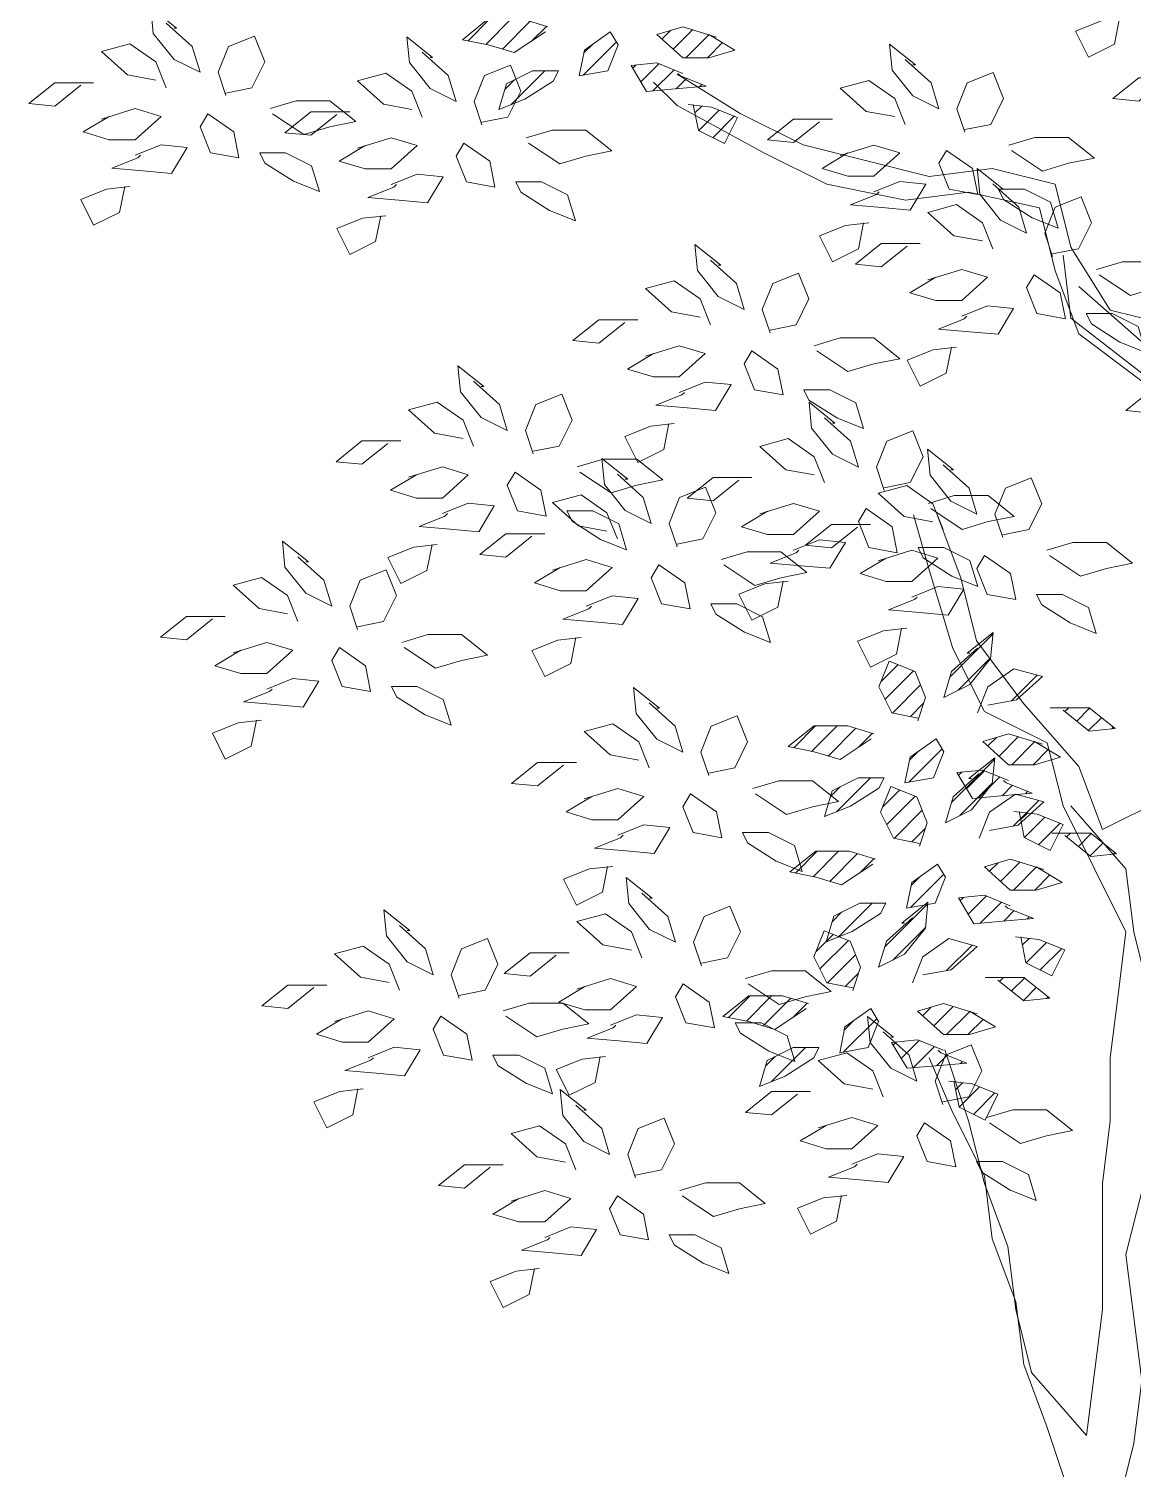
# Model space of a CAD drawing. Header units: millimetres. Extents: x 1962 to 2139, y 841 to 906.
# Drawn here: x 2021.065 to 2024.797, y 887.755 to 892.622 of the extents above; entities that cross this region are included whole.
import ezdxf

# ---------------------------------------------------------------- set-up
doc = ezdxf.new("R2010")
doc.units = ezdxf.units.MM
doc.layers.add('03_Fina', color=7, linetype='Continuous', lineweight=9)

# ---------------------------------------------------------------- blocks, each defined once
blk = doc.blocks.new('*X126')
at = {"color": 0}
for p, q in [((0.5068, -0.8897), (0.5149, -0.8816)), ((0.5118, -0.9024), (0.54, -0.8742))]:
    blk.add_line(p, q, dxfattribs=at)
blk = doc.blocks.new('*X131')
at = {"color": 0}
for p, q in [((0.6056, -0.7909), (0.6413, -0.7553)), ((0.6124, -0.8018), (0.6393, -0.7749))]:
    blk.add_line(p, q, dxfattribs=at)
blk = doc.blocks.new('*X130')
at = {"color": 0}
blk.add_line((0.6567, -0.8106), (0.6779, -0.7894), dxfattribs=at)
blk = doc.blocks.new('*X122')
at = {"color": 0}
for p, q in [((0.6127, -0.8722), (0.6154, -0.8695)), ((0.6193, -0.8833), (0.6342, -0.8684)), ((0.6293, -0.8909), (0.6469, -0.8734)), ((0.6488, -0.8892), (0.6573, -0.8806)), ((0.6681, -0.8876), (0.67, -0.8857))]:
    blk.add_line(p, q, dxfattribs=at)
blk = doc.blocks.new('*X124')
at = {"color": 0}
for p, q in [((0.637, -0.8479), (0.6441, -0.8408)), ((0.6463, -0.8563), (0.6624, -0.8402)), ((0.6568, -0.8635), (0.676, -0.8443)), ((0.6745, -0.8635), (0.687, -0.8509))]:
    blk.add_line(p, q, dxfattribs=at)
blk = doc.blocks.new('*X125')
at = {"color": 0}
for p, q in [((0.7007, -0.8195), (0.704, -0.8163)), ((0.7106, -0.8274), (0.7213, -0.8167)), ((0.7204, -0.8352), (0.7311, -0.8245)), ((0.7396, -0.8337), (0.7409, -0.8324))]:
    blk.add_line(p, q, dxfattribs=at)
blk = doc.blocks.new('*X123')
at = {"color": 0}
for p, q in [((0.6642, -0.9091), (0.6699, -0.9034)), ((0.6673, -0.9237), (0.6842, -0.9068)), ((0.6791, -0.9296), (0.6968, -0.9118))]:
    blk.add_line(p, q, dxfattribs=at)
blk = doc.blocks.new('*X129')
at = {"color": 0}
for p, q in [((0.5486, -0.7949), (0.5629, -0.7806)), ((0.552, -0.8092), (0.5755, -0.7857)), ((0.5582, -0.8207), (0.5814, -0.7974)), ((0.5729, -0.8236), (0.5839, -0.8126))]:
    blk.add_line(p, q, dxfattribs=at)
blk = doc.blocks.new('*X128')
at = {"color": 0}
for p, q in [((0.4764, -0.8494), (0.4945, -0.8313)), ((0.4911, -0.8524), (0.5122, -0.8313)), ((0.5049, -0.8563), (0.5279, -0.8333)), ((0.5296, -0.8493), (0.5415, -0.8374))]:
    blk.add_line(p, q, dxfattribs=at)
blk = doc.blocks.new('*X127')
at = {"color": 0}
for p, q in [((0.5716, -0.8779), (0.5992, -0.8504)), ((0.5721, -0.8598), (0.5799, -0.852))]:
    blk.add_line(p, q, dxfattribs=at)
blk = doc.blocks.new('ar25-14')
at = {"layer": '03_Fina', "color": 252, "true_color": 0x939598}
for p, q in [((21746.5, 14628.6), (21893.1, 14537)), ((21746.5, 14555.4), (21691.5, 14610.3)), ((21948.1, 14445.5), (21746.5, 14555.4)), ((21893.1, 14537), (22039.7, 14463.8)), ((22039.7, 14463.8), (22333, 14390.5)), ((22094.7, 14372.2), (21948.1, 14445.5)), ((22333, 14390.5), (22479.6, 14408.8)), ((22479.6, 14408.8), (22626.2, 14372.2)), ((22278, 14335.6), (22094.7, 14372.2)), ((22424.6, 14353.9), (22278, 14335.6)), ((22589.5, 14317.3), (22424.6, 14353.9)), ((22626.2, 14372.2), (22662.9, 14225.7)), ((22626.2, 14170.8), (22589.5, 14317.3)), ((22662.9, 14225.7), (22754.5, 14079.2)), ((22644.5, 14207.4), (22662.9, 14060.9)), ((22681.2, 14024.2), (22626.2, 14170.8)), ((22681.2, 14134.1), (22827.8, 14005.9)), ((22662.9, 14060.9), (22827.8, 13932.7)), ((22754.5, 14079.2), (22901.1, 14042.6)), ((22827.8, 13914.4), (22681.2, 14024.2)), ((22333, 13474.8), (22296.3, 13603)), ((22351.3, 13603), (22406.3, 13456.5)), ((22387.9, 13291.7), (22333, 13474.8)), ((22406.3, 13456.5), (22442.9, 13310)), ((22442.9, 13310), (22552.9, 13163.4)), ((22461.3, 13145.1), (22387.9, 13291.7)), ((22607.9, 13071.9), (22461.3, 13145.1)), ((22552.9, 13163.4), (22681.2, 13016.9)), ((22644.5, 12925.4), (22607.9, 13071.9)), ((22681.2, 13016.9), (22736.2, 12870.4)), ((22736.2, 12870.4), (22882.8, 12943.7)), ((22791.1, 12632.3), (22644.5, 12925.4)), ((22772.8, 12485.8), (22791.1, 12632.3)), ((22754.5, 12339.3), (22772.8, 12485.8)), ((22369.6, 12357.6), (22424.6, 12192.8)), ((22754.5, 12192.8), (22754.5, 12339.3)), ((22424.6, 12192.8), (22461.3, 12046.3)), ((22736.2, 12046.3), (22754.5, 12192.8)), ((22461.3, 12046.3), (22516.2, 11899.7)), ((22736.2, 11753.2), (22736.2, 12046.3)), ((22516.2, 11899.7), (22534.6, 11753.2)), ((22534.6, 11753.2), (22571.2, 11606.7)), ((22717.8, 11606.7), (22736.2, 11753.2)), ((22571.2, 11606.7), (22699.5, 11460.2)), ((22699.5, 11460.2), (22717.8, 11606.7))]:
    blk.add_line(p, q, dxfattribs=at)
for points in [[(20556.9, 14747.6), (20617.3, 14693.2), (20635.4, 14632.9), (20575, 14663.1), (20526.7, 14723.4), (20520.7, 14783.8), (20581, 14735.5), (20575, 14735.5)], [(21439.5, 14727), (21367, 14678.7), (21306.6, 14696.8), (21246.2, 14708.9), (21306.6, 14757.2), (21385.1, 14757.2), (21445.5, 14739.1)], [(22776.1, 14758.7), (22764.1, 14698.4), (22703.7, 14668.2), (22673.5, 14728.5), (22733.9, 14752.7), (22788.2, 14758.7)], [(21838.1, 14714.9), (21759.6, 14739.1), (21699.2, 14721), (21759.6, 14666.7), (21820, 14666.7), (21880.4, 14684.8), (21820, 14721)], [(20556.9, 14596.7), (20532.7, 14657), (20472.3, 14699.3), (20405.9, 14681.2), (20466.3, 14626.9), (20532.7, 14614.8)], [(20695.8, 14584.6), (20756.2, 14596.7), (20786.4, 14657), (20762.2, 14717.4), (20701.8, 14693.2), (20677.7, 14632.9), (20695.8, 14578.6)], [(21152.9, 14679.5), (21213.3, 14625.2), (21231.4, 14564.8), (21171, 14595), (21122.7, 14655.4), (21116.6, 14715.7), (21177, 14667.4), (21171, 14667.4)], [(22276.8, 14662.5), (22337.2, 14608.2), (22355.3, 14547.8), (22294.9, 14578), (22246.6, 14638.3), (22240.5, 14698.7), (22300.9, 14650.4), (22294.9, 14650.4)], [(21759.6, 14630.4), (21699.2, 14654.6), (21638.8, 14648.6), (21675.1, 14588.2), (21741.5, 14594.2), (21814, 14600.3), (21753.6, 14624.4), (21747.5, 14630.4)], [(21152.9, 14528.6), (21128.7, 14589), (21068.3, 14631.2), (21001.9, 14613.1), (21062.3, 14558.8), (21128.7, 14546.7)], [(21291.8, 14516.5), (21352.2, 14528.6), (21382.4, 14589), (21358.2, 14649.3), (21297.8, 14625.2), (21273.7, 14564.8), (21291.8, 14510.5)], [(22415.7, 14499.5), (22476.1, 14511.6), (22506.3, 14571.9), (22482.1, 14632.3), (22421.7, 14608.2), (22397.6, 14547.8), (22415.7, 14493.5)], [(22881, 14613.9), (22820.6, 14565.6), (22760.2, 14571.6), (22820.6, 14619.9), (22911.2, 14619.9)], [(20357.6, 14602.7), (20297.2, 14554.4), (20236.8, 14560.5), (20297.2, 14608.7), (20387.8, 14608.7)], [(22276.8, 14511.6), (22252.6, 14571.9), (22192.2, 14614.2), (22125.8, 14596.1), (22186.2, 14541.8), (22252.6, 14529.7)], [(20804.5, 14536.3), (20877, 14488), (20937.4, 14506.1), (20997.8, 14518.2), (20937.4, 14566.5), (20858.9, 14566.5), (20798.5, 14548.4)], [(21783.8, 14558), (21795.8, 14497.7), (21856.2, 14467.5), (21886.4, 14527.8), (21826, 14552), (21771.7, 14558)], [(20405.9, 14524.2), (20484.4, 14548.4), (20544.8, 14530.3), (20484.4, 14476), (20424, 14476), (20363.6, 14494.1), (20424, 14530.3)], [(20953.6, 14534.6), (20893.2, 14486.4), (20832.8, 14492.4), (20893.2, 14540.7), (20983.8, 14540.7)], [(22077.5, 14517.6), (22017.1, 14469.3), (21956.7, 14475.4), (22017.1, 14523.7), (22107.7, 14523.7)], [(21400.5, 14468.2), (21473, 14420), (21533.4, 14438.1), (21593.8, 14450.1), (21533.4, 14498.4), (21454.9, 14498.4), (21394.5, 14480.3)], [(20484.4, 14439.7), (20544.8, 14463.9), (20605.2, 14457.9), (20569, 14397.5), (20502.5, 14403.5), (20430.1, 14409.6), (20490.5, 14433.7), (20496.5, 14439.7)], [(21001.9, 14456.2), (21080.4, 14480.3), (21140.8, 14462.2), (21080.4, 14407.9), (21020, 14407.9), (20959.6, 14426), (21020, 14462.2)], [(22125.8, 14439.2), (22204.3, 14463.3), (22264.7, 14445.2), (22204.3, 14390.9), (22143.9, 14390.9), (22083.5, 14409), (22143.9, 14445.2)], [(22524.4, 14451.2), (22596.9, 14402.9), (22657.3, 14421.1), (22717.7, 14433.1), (22657.3, 14481.4), (22578.8, 14481.4), (22518.4, 14463.3)], [(21080.4, 14371.7), (21140.8, 14395.8), (21201.2, 14389.8), (21165, 14329.4), (21098.5, 14335.5), (21026.1, 14341.5), (21086.5, 14365.6), (21092.5, 14371.7)], [(22481.1, 14373.2), (22541.5, 14318.9), (22559.6, 14258.5), (22499.2, 14288.7), (22450.9, 14349), (22444.9, 14409.4), (22505.3, 14361.1), (22499.2, 14361.1)], [(20460.3, 14367.3), (20448.2, 14307), (20387.8, 14276.8), (20357.6, 14337.1), (20418, 14361.3), (20472.3, 14367.3)], [(22204.3, 14354.7), (22264.7, 14378.8), (22325.1, 14372.8), (22288.8, 14312.4), (22222.4, 14318.4), (22149.9, 14324.5), (22210.3, 14348.6), (22216.4, 14354.7)], [(22481.1, 14222.3), (22457, 14282.7), (22396.6, 14324.9), (22330.1, 14306.8), (22390.5, 14252.5), (22457, 14240.4)], [(22620, 14210.2), (22680.4, 14222.3), (22710.6, 14282.7), (22686.5, 14343), (22626.1, 14318.9), (22601.9, 14258.5), (22620, 14204.2)], [(21056.3, 14299.2), (21044.2, 14238.9), (20983.8, 14208.7), (20953.6, 14269.1), (21014, 14293.2), (21068.3, 14299.2)], [(22180.1, 14282.2), (22168.1, 14221.9), (22107.7, 14191.7), (22077.5, 14252.1), (22137.9, 14276.2), (22192.2, 14282.2)], [(21823.6, 14195.8), (21884, 14141.5), (21902.2, 14081.1), (21841.8, 14111.3), (21793.4, 14171.7), (21787.4, 14232), (21847.8, 14183.7), (21841.8, 14183.7)], [(22281.8, 14228.3), (22221.4, 14180), (22161, 14186.1), (22221.4, 14234.4), (22312, 14234.4)], [(22728.7, 14161.9), (22801.2, 14113.7), (22861.6, 14131.8), (22922, 14143.8), (22861.6, 14192.1), (22783.1, 14192.1), (22722.7, 14174)], [(21962.5, 14032.8), (22022.9, 14044.9), (22053.1, 14105.3), (22029, 14165.6), (21968.6, 14141.5), (21944.4, 14081.1), (21962.5, 14026.8)], [(22330.1, 14149.9), (22408.6, 14174), (22469, 14155.9), (22408.6, 14101.6), (22348.2, 14101.6), (22287.8, 14119.7), (22348.2, 14155.9)], [(21823.6, 14044.9), (21799.5, 14105.3), (21739.1, 14147.5), (21672.6, 14129.4), (21733, 14075.1), (21799.5, 14063)], [(22408.6, 14065.4), (22469, 14089.5), (22529.4, 14083.5), (22493.2, 14023.1), (22426.8, 14029.2), (22354.3, 14035.2), (22414.7, 14059.3), (22420.7, 14065.4)], [(21624.3, 14050.9), (21563.9, 14002.7), (21503.5, 14008.7), (21563.9, 14057), (21654.5, 14057)], [(22071.3, 13984.6), (22143.7, 13936.3), (22204.1, 13954.4), (22264.5, 13966.4), (22204.1, 14014.7), (22125.6, 14014.7), (22065.2, 13996.6)], [(21672.6, 13972.5), (21751.2, 13996.6), (21811.6, 13978.5), (21751.2, 13924.2), (21690.8, 13924.2), (21630.4, 13942.3), (21690.8, 13978.5)], [(22384.5, 13992.9), (22372.4, 13932.6), (22312, 13902.4), (22281.8, 13962.8), (22342.2, 13986.9), (22396.6, 13992.9)], [(21272.1, 13913.7), (21332.5, 13859.4), (21350.6, 13799.1), (21290.2, 13829.2), (21241.9, 13889.6), (21235.8, 13949.9), (21296.2, 13901.7), (21290.2, 13901.7)], [(21411, 13750.8), (21471.4, 13762.8), (21501.6, 13823.2), (21477.4, 13883.6), (21417, 13859.4), (21392.9, 13799.1), (21411, 13744.7)], [(21751.2, 13888), (21811.6, 13912.1), (21872, 13906.1), (21835.7, 13845.7), (21769.3, 13851.8), (21696.8, 13857.8), (21757.2, 13881.9), (21763.2, 13888)], [(22911.9, 13888), (22851.5, 13839.7), (22791.1, 13845.7), (22851.5, 13894), (22942.1, 13894)], [(21272.1, 13762.8), (21247.9, 13823.2), (21187.5, 13865.4), (21121.1, 13847.3), (21181.5, 13793), (21247.9, 13780.9)], [(22089.5, 13828.6), (22149.9, 13774.3), (22168, 13714), (22107.6, 13744.1), (22059.3, 13804.5), (22053.2, 13864.9), (22113.6, 13816.6), (22107.6, 13816.6)], [(21727, 13815.6), (21714.9, 13755.2), (21654.5, 13725), (21624.3, 13785.4), (21684.7, 13809.5), (21739.1, 13815.6)], [(22089.5, 13677.8), (22065.3, 13738.1), (22004.9, 13780.4), (21938.5, 13762.3), (21998.9, 13707.9), (22065.3, 13695.9)], [(22228.4, 13665.7), (22288.8, 13677.8), (22319, 13738.1), (22294.8, 13798.5), (22234.4, 13774.3), (22210.2, 13714), (22228.4, 13659.6)], [(21072.8, 13768.9), (21012.4, 13720.6), (20952, 13726.6), (21012.4, 13774.9), (21103, 13774.9)], [(22365.3, 13719.5), (22425.7, 13665.1), (22443.8, 13604.8), (22383.4, 13635), (22335.1, 13695.3), (22329.1, 13755.7), (22389.5, 13707.4), (22383.4, 13707.4)], [(21121.1, 13690.4), (21199.6, 13714.6), (21260, 13696.4), (21199.6, 13642.1), (21139.2, 13642.1), (21078.8, 13660.2), (21139.2, 13696.4)], [(21519.7, 13702.5), (21592.2, 13654.2), (21652.6, 13672.3), (21713, 13684.4), (21652.6, 13732.7), (21574.1, 13732.7), (21513.7, 13714.6)], [(21607, 13697.8), (21667.4, 13643.5), (21685.5, 13583.1), (21625.1, 13613.3), (21576.8, 13673.7), (21570.7, 13734), (21631.1, 13685.7), (21625.1, 13685.7)], [(21890.1, 13683.8), (21829.7, 13635.5), (21769.4, 13641.5), (21829.7, 13689.8), (21920.3, 13689.8)], [(22504.2, 13556.5), (22564.6, 13568.6), (22594.8, 13628.9), (22570.6, 13689.3), (22510.3, 13665.1), (22486.1, 13604.8), (22504.2, 13550.5)], [(21607, 13546.9), (21582.8, 13607.3), (21522.4, 13649.5), (21456, 13631.4), (21516.4, 13577.1), (21582.8, 13565)], [(21745.9, 13534.8), (21806.3, 13546.9), (21836.5, 13607.3), (21812.3, 13667.6), (21751.9, 13643.5), (21727.8, 13583.1), (21745.9, 13528.8)], [(22365.3, 13568.6), (22341.1, 13628.9), (22280.7, 13671.2), (22214.3, 13653.1), (22274.7, 13598.7), (22341.1, 13586.7)], [(22337.1, 13617.4), (22409.6, 13569.1), (22470, 13587.2), (22530.4, 13599.3), (22470, 13647.6), (22391.4, 13647.6), (22331, 13629.5)], [(21199.6, 13605.9), (21260, 13630.1), (21320.4, 13624), (21284.2, 13563.7), (21217.7, 13569.7), (21145.3, 13575.7), (21205.7, 13599.9), (21211.7, 13605.9)], [(21938.5, 13605.3), (22017, 13629.5), (22077.4, 13611.4), (22017, 13557), (21956.6, 13557), (21896.2, 13575.1), (21956.6, 13611.4)], [(22166, 13574.6), (22105.6, 13526.3), (22045.2, 13532.4), (22105.6, 13580.6), (22196.2, 13580.6)], [(21407.7, 13553), (21347.3, 13504.7), (21286.9, 13510.7), (21347.3, 13559), (21437.9, 13559)], [(22017, 13520.8), (22077.4, 13545), (22137.8, 13538.9), (22101.5, 13478.6), (22035.1, 13484.6), (21962.6, 13490.6), (22023, 13514.8), (22029.1, 13520.8)], [(20863.4, 13505.3), (20923.8, 13451), (20941.9, 13390.6), (20881.5, 13420.8), (20833.2, 13481.2), (20827.2, 13541.5), (20887.6, 13493.2), (20881.5, 13493.2)], [(21175.5, 13533.5), (21163.4, 13473.1), (21103, 13442.9), (21072.8, 13503.3), (21133.2, 13527.4), (21187.5, 13533.5)], [(21854.6, 13486.6), (21927.1, 13438.3), (21987.5, 13456.4), (22047.9, 13468.5), (21987.5, 13516.7), (21909, 13516.7), (21848.6, 13498.6)], [(22214.3, 13496.1), (22292.8, 13520.3), (22353.2, 13502.2), (22292.8, 13447.9), (22232.4, 13447.9), (22172, 13466), (22232.4, 13502.2)], [(22612.9, 13508.2), (22685.4, 13459.9), (22745.8, 13478), (22806.2, 13490.1), (22745.8, 13538.4), (22667.3, 13538.4), (22606.9, 13520.3)], [(21456, 13474.5), (21534.5, 13498.6), (21594.9, 13480.5), (21534.5, 13426.2), (21474.1, 13426.2), (21413.7, 13444.3), (21474.1, 13480.5)], [(20863.4, 13354.4), (20839.2, 13414.8), (20778.8, 13457), (20712.4, 13438.9), (20772.8, 13384.6), (20839.2, 13372.5)], [(21002.3, 13342.4), (21062.7, 13354.4), (21092.9, 13414.8), (21068.8, 13475.1), (21008.4, 13451), (20984.2, 13390.6), (21002.3, 13336.3)], [(21992.8, 13448.4), (21980.7, 13388), (21920.3, 13357.9), (21890.1, 13418.2), (21950.5, 13442.4), (22004.9, 13448.4)], [(21534.5, 13390), (21594.9, 13414.1), (21655.3, 13408.1), (21619.1, 13347.7), (21552.6, 13353.8), (21480.1, 13359.8), (21540.5, 13384), (21546.6, 13390)], [(22292.8, 13411.6), (22353.2, 13435.8), (22413.6, 13429.7), (22377.4, 13369.4), (22310.9, 13375.4), (22238.5, 13381.5), (22298.9, 13405.6), (22304.9, 13411.6)], [(20664.1, 13360.5), (20603.7, 13312.2), (20543.3, 13318.2), (20603.7, 13366.5), (20694.3, 13366.5)], [(21111, 13294.1), (21183.5, 13245.8), (21243.9, 13263.9), (21304.3, 13276), (21243.9, 13324.3), (21165.4, 13324.3), (21105, 13306.1)], [(21510.3, 13317.6), (21498.3, 13257.2), (21437.9, 13227), (21407.7, 13287.4), (21468.1, 13311.5), (21522.4, 13317.6)], [(22268.7, 13339.2), (22256.6, 13278.9), (22196.2, 13248.7), (22166, 13309), (22226.4, 13333.2), (22280.7, 13339.2)], [(22445.5, 13292.7), (22385.1, 13238.4), (22366.9, 13178), (22427.3, 13208.2), (22475.7, 13268.6), (22481.7, 13328.9), (22421.3, 13280.6), (22427.3, 13280.6)], [(20712.4, 13282), (20790.9, 13306.1), (20851.3, 13288), (20790.9, 13233.7), (20730.5, 13233.7), (20670.1, 13251.8), (20730.5, 13288)], [(22306.5, 13129.8), (22246.2, 13141.8), (22216, 13202.2), (22240.1, 13262.5), (22300.5, 13238.4), (22324.7, 13178), (22306.5, 13123.7)], [(22445.5, 13141.8), (22469.6, 13202.2), (22530, 13244.4), (22596.5, 13226.3), (22536.1, 13172), (22469.6, 13159.9)], [(20790.9, 13197.5), (20851.3, 13221.6), (20911.7, 13215.6), (20875.5, 13155.3), (20809, 13161.3), (20736.6, 13167.3), (20797, 13191.5), (20803, 13197.5)], [(21680.8, 13165), (21741.2, 13110.7), (21759.3, 13050.3), (21698.9, 13080.5), (21650.6, 13140.8), (21644.5, 13201.2), (21704.9, 13152.9), (21698.9, 13152.9)], [(22644.8, 13147.9), (22705.2, 13099.6), (22765.6, 13105.6), (22705.2, 13153.9), (22614.6, 13153.9)], [(20766.8, 13125.1), (20754.7, 13064.7), (20694.3, 13034.5), (20664.1, 13094.9), (20724.5, 13119), (20778.8, 13125.1)], [(21680.8, 13014.1), (21656.6, 13074.4), (21596.2, 13116.7), (21529.8, 13098.6), (21590.2, 13044.3), (21656.6, 13032.2)], [(21819.7, 13002), (21880.1, 13014.1), (21910.3, 13074.4), (21886.1, 13134.8), (21825.7, 13110.7), (21801.6, 13050.3), (21819.7, 12996)], [(22197.8, 13081.5), (22125.4, 13033.2), (22065, 13051.3), (22004.6, 13063.4), (22065, 13111.6), (22143.5, 13111.6), (22203.9, 13093.5)], [(22596.5, 13069.4), (22517.9, 13093.5), (22457.5, 13075.4), (22517.9, 13021.1), (22578.3, 13021.1), (22638.7, 13039.2), (22578.3, 13075.4)], [(21481.5, 13020.1), (21421.1, 12971.8), (21360.7, 12977.9), (21421.1, 13026.2), (21511.7, 13026.2)], [(22449.2, 13001), (22388.8, 12946.7), (22370.7, 12886.3), (22431.1, 12916.5), (22479.4, 12976.9), (22485.5, 13037.2), (22425.1, 12989), (22431.1, 12989)], [(22517.9, 12984.9), (22457.5, 13009), (22397.1, 13003), (22433.4, 12942.6), (22499.8, 12948.7), (22572.3, 12954.7), (22511.9, 12978.9), (22505.9, 12984.9)], [(21928.4, 12953.7), (22000.9, 12905.4), (22061.3, 12923.6), (22121.7, 12935.6), (22061.3, 12983.9), (21982.8, 12983.9), (21922.4, 12965.8)], [(21529.8, 12941.7), (21608.3, 12965.8), (21668.7, 12947.7), (21608.3, 12893.4), (21547.9, 12893.4), (21487.5, 12911.5), (21547.9, 12947.7)], [(22310.3, 12838.1), (22249.9, 12850.1), (22219.7, 12910.5), (22243.9, 12970.8), (22304.3, 12946.7), (22328.4, 12886.3), (22310.3, 12832)], [(22449.2, 12850.1), (22473.4, 12910.5), (22533.8, 12952.7), (22600.2, 12934.6), (22539.8, 12880.3), (22473.4, 12868.2)], [(22542.1, 12912.5), (22554.2, 12852.1), (22614.6, 12821.9), (22644.8, 12882.3), (22584.4, 12906.4), (22530, 12912.5)], [(22662.9, 12925.4), (22791.1, 12778.8), (22809.5, 12632.3), (22846.1, 12485.8), (22846.1, 12339.3), (22827.8, 12192.8), (22827.8, 12027.9), (22791.1, 11881.4), (22809.5, 11734.9), (22827.8, 11588.4), (22809.5, 11441.9), (22772.8, 11295.4), (22772.8, 11185.5)], [(21608.3, 12857.2), (21668.7, 12881.3), (21729.1, 12875.3), (21692.9, 12814.9), (21626.4, 12820.9), (21553.9, 12827), (21614.3, 12851.1), (21620.4, 12857.2)], [(22648.5, 12856.2), (22708.9, 12807.9), (22769.3, 12813.9), (22708.9, 12862.2), (22618.4, 12862.2)], [(22201.6, 12789.8), (22129.1, 12741.5), (22068.7, 12759.6), (22008.3, 12771.7), (22068.7, 12820), (22147.3, 12820), (22207.7, 12801.8)], [(21584.1, 12784.7), (21572.1, 12724.4), (21511.7, 12694.2), (21481.5, 12754.6), (21541.9, 12778.7), (21596.2, 12784.7)], [(22600.2, 12777.7), (22521.7, 12801.8), (22461.3, 12783.7), (22521.7, 12729.4), (22582.1, 12729.4), (22642.5, 12747.5), (22582.1, 12783.7)], [(21663.7, 12722.5), (21724.1, 12668.2), (21742.3, 12607.9), (21681.9, 12638), (21633.5, 12698.4), (21627.5, 12758.8), (21687.9, 12710.5), (21681.9, 12710.5)], [(22521.7, 12693.2), (22461.3, 12717.4), (22400.9, 12711.3), (22437.2, 12651), (22503.6, 12657), (22576.1, 12663), (22515.7, 12687.2), (22509.6, 12693.2)], [(21099.6, 12647.3), (21160, 12592.9), (21178.1, 12532.6), (21117.7, 12562.8), (21069.4, 12623.1), (21063.3, 12683.5), (21123.7, 12635.2), (21117.7, 12635.2)], [(21663.7, 12571.6), (21639.6, 12632), (21579.2, 12674.3), (21512.8, 12656.1), (21573.1, 12601.8), (21639.6, 12589.8)], [(21802.7, 12559.6), (21863.1, 12571.6), (21893.3, 12632), (21869.1, 12692.4), (21808.7, 12668.2), (21784.5, 12607.9), (21802.7, 12553.5)], [(22293.8, 12664.8), (22233.4, 12610.5), (22215.3, 12550.1), (22275.7, 12580.3), (22324, 12640.7), (22330, 12701), (22269.6, 12652.7), (22275.7, 12652.7)], [(21238.5, 12484.3), (21298.9, 12496.4), (21329.1, 12556.7), (21304.9, 12617.1), (21244.5, 12592.9), (21220.4, 12532.6), (21238.5, 12478.3)], [(22154.9, 12501.8), (22094.5, 12513.9), (22064.3, 12574.3), (22088.4, 12634.6), (22148.8, 12610.5), (22173, 12550.1), (22154.9, 12495.8)], [(22293.8, 12513.9), (22318, 12574.3), (22378.4, 12616.5), (22444.8, 12598.4), (22384.4, 12544.1), (22318, 12532)], [(22545.9, 12620.8), (22558, 12560.4), (22618.4, 12530.2), (22648.5, 12590.6), (22588.2, 12614.7), (22533.8, 12620.8)], [(21099.6, 12496.4), (21075.4, 12556.7), (21015, 12599), (20948.6, 12580.9), (21009, 12526.5), (21075.4, 12514.5)], [(21464.4, 12577.7), (21404, 12529.4), (21343.6, 12535.4), (21404, 12583.7), (21494.6, 12583.7)], [(21911.4, 12511.3), (21983.8, 12463), (22044.2, 12481.1), (22104.6, 12493.2), (22044.2, 12541.5), (21965.7, 12541.5), (21905.3, 12523.4)], [(20900.3, 12502.4), (20839.9, 12454.1), (20779.5, 12460.2), (20839.9, 12508.4), (20930.5, 12508.4)], [(21512.8, 12499.2), (21591.3, 12523.4), (21651.7, 12505.3), (21591.3, 12450.9), (21530.9, 12450.9), (21470.5, 12469), (21530.9, 12505.3)], [(22493.1, 12520), (22553.5, 12471.7), (22613.9, 12477.7), (22553.5, 12526), (22462.9, 12526)], [(22046.2, 12453.6), (21973.7, 12405.3), (21913.3, 12423.4), (21852.9, 12435.5), (21913.3, 12483.7), (21991.8, 12483.7), (22052.2, 12465.6)], [(20948.6, 12423.9), (21027.1, 12448.1), (21087.5, 12430), (21027.1, 12375.7), (20966.7, 12375.7), (20906.3, 12393.8), (20966.7, 12430)], [(21347.2, 12436), (21419.7, 12387.7), (21480.1, 12405.8), (21540.5, 12417.9), (21480.1, 12466.2), (21401.6, 12466.2), (21341.2, 12448.1)], [(21591.3, 12414.7), (21651.7, 12438.9), (21712.1, 12432.8), (21675.8, 12372.5), (21609.4, 12378.5), (21536.9, 12384.5), (21597.3, 12408.7), (21603.3, 12414.7)], [(22444.8, 12441.5), (22366.3, 12465.6), (22305.9, 12447.5), (22366.3, 12393.2), (22426.7, 12393.2), (22487.1, 12411.3), (22426.7, 12447.5)], [(22225.7, 12399.2), (22286.1, 12344.9), (22304.2, 12284.5), (22243.8, 12314.7), (22195.5, 12375.1), (22189.4, 12435.4), (22249.8, 12387.1), (22243.8, 12387.1)], [(22366.3, 12357), (22305.9, 12381.1), (22245.5, 12375.1), (22281.7, 12314.7), (22348.2, 12320.8), (22420.6, 12326.8), (22360.2, 12351), (22354.2, 12357)], [(21027.1, 12339.4), (21087.5, 12363.6), (21147.9, 12357.6), (21111.7, 12297.2), (21045.2, 12303.2), (20972.7, 12309.3), (21033.1, 12333.4), (21039.2, 12339.4)], [(21567.1, 12342.3), (21555, 12281.9), (21494.6, 12251.8), (21464.4, 12312.1), (21524.8, 12336.3), (21579.2, 12342.3)], [(22225.7, 12248.3), (22201.5, 12308.7), (22141.1, 12350.9), (22074.7, 12332.8), (22135.1, 12278.5), (22201.5, 12266.4)], [(22681.2, 10709.3), (22681.2, 10709.3), (22681.2, 10709.3), (22681.2, 10709.3), (22681.2, 10709.3), (22699.5, 10855.8), (22736.2, 11020.6), (22717.8, 11167.2), (22662.9, 11313.7), (22607.9, 11478.5), (22552.9, 11625), (22534.6, 11771.5), (22479.6, 11918.1), (22461.3, 12064.6), (22387.9, 12211.1), (22333, 12339.3)], [(22364.6, 12236.3), (22425, 12248.3), (22455.2, 12308.7), (22431, 12369), (22370.6, 12344.9), (22346.5, 12284.5), (22364.6, 12230.2)], [(22390.4, 12284.6), (22402.5, 12224.2), (22462.9, 12194), (22493.1, 12254.4), (22432.7, 12278.5), (22378.4, 12284.6)], [(21002.9, 12267), (20990.9, 12206.7), (20930.5, 12176.5), (20900.3, 12236.8), (20960.7, 12261), (21015, 12267)], [(21510.5, 12229), (21570.9, 12174.7), (21589, 12114.4), (21528.6, 12144.5), (21480.3, 12204.9), (21474.2, 12265.3), (21534.6, 12217), (21528.6, 12217)], [(22026.4, 12254.4), (21966, 12206.1), (21905.6, 12212.1), (21966, 12260.4), (22056.6, 12260.4)], [(22473.3, 12188), (22545.8, 12139.7), (22606.2, 12157.8), (22666.6, 12169.9), (22606.2, 12218.1), (22527.7, 12218.1), (22467.3, 12200)], [(21510.5, 12078.2), (21486.3, 12138.5), (21425.9, 12180.8), (21359.5, 12162.7), (21419.9, 12108.3), (21486.3, 12096.3)], [(21649.4, 12066.1), (21709.8, 12078.2), (21740, 12138.5), (21715.8, 12198.9), (21655.4, 12174.7), (21631.3, 12114.4), (21649.4, 12060)], [(22074.7, 12175.9), (22153.2, 12200), (22213.6, 12181.9), (22153.2, 12127.6), (22092.8, 12127.6), (22032.4, 12145.7), (22092.8, 12181.9)], [(22153.2, 12091.4), (22213.6, 12115.5), (22274, 12109.5), (22237.8, 12049.1), (22171.3, 12055.2), (22098.9, 12061.2), (22159.2, 12085.4), (22165.3, 12091.4)], [(21311.2, 12084.2), (21250.8, 12035.9), (21190.4, 12041.9), (21250.8, 12090.2), (21341.4, 12090.2)], [(21758.1, 12017.8), (21830.6, 11969.5), (21891, 11987.6), (21951.4, 11999.7), (21891, 12048), (21812.5, 12048), (21752.1, 12029.9)], [(21359.5, 12005.7), (21438, 12029.9), (21498.4, 12011.8), (21438, 11957.4), (21377.6, 11957.4), (21317.2, 11975.5), (21377.6, 12011.8)], [(22129, 12019), (22117, 11958.6), (22056.6, 11928.4), (22026.4, 11988.8), (22086.8, 12012.9), (22141.1, 12019)], [(21438, 11921.2), (21498.4, 11945.4), (21558.8, 11939.3), (21522.6, 11879), (21456.1, 11885), (21383.7, 11891), (21444.1, 11915.2), (21450.1, 11921.2)], [(21413.9, 11848.8), (21401.8, 11788.4), (21341.4, 11758.3), (21311.2, 11818.6), (21371.6, 11842.8), (21425.9, 11848.8)]]:
    blk.add_lwpolyline(points, dxfattribs=at)
for points in [[(21530.1, 14684.8), (21518, 14624.4), (21584.5, 14636.5), (21608.6, 14696.8), (21590.5, 14727)], [(21409.3, 14636.5), (21348.9, 14606.3), (21330.8, 14546), (21391.2, 14570.1), (21457.6, 14612.3), (21469.7, 14636.5)], [(20713.9, 14494.1), (20726, 14433.7), (20659.6, 14445.8), (20635.4, 14506.1), (20653.5, 14536.3)], [(21309.9, 14426), (21322, 14365.6), (21255.6, 14377.7), (21231.4, 14438.1), (21249.5, 14468.2)], [(22433.8, 14409), (22445.9, 14348.6), (22379.4, 14360.7), (22355.3, 14421.1), (22373.4, 14451.2)], [(20834.7, 14445.8), (20895.1, 14415.6), (20913.2, 14355.2), (20852.8, 14379.4), (20786.4, 14421.6), (20774.3, 14445.8)], [(21430.7, 14377.7), (21491.1, 14347.5), (21509.2, 14287.2), (21448.8, 14311.3), (21382.4, 14353.6), (21370.3, 14377.7)], [(22554.6, 14360.7), (22615, 14330.5), (22633.1, 14270.2), (22572.7, 14294.3), (22506.3, 14336.6), (22494.2, 14360.7)], [(22638.1, 14119.7), (22650.2, 14059.3), (22583.8, 14071.4), (22559.6, 14131.8), (22577.7, 14161.9)], [(22758.9, 14071.4), (22819.3, 14041.2), (22837.5, 13980.9), (22777.1, 14005), (22710.6, 14047.3), (22698.5, 14071.4)], [(21980.7, 13942.3), (21992.7, 13881.9), (21926.3, 13894), (21902.2, 13954.4), (21920.3, 13984.6)], [(22101.5, 13894), (22161.9, 13863.8), (22180, 13803.5), (22119.6, 13827.6), (22053.1, 13869.9), (22041.1, 13894)], [(21429.1, 13660.2), (21441.2, 13599.9), (21374.8, 13611.9), (21350.6, 13672.3), (21368.7, 13702.5)], [(21549.9, 13611.9), (21610.3, 13581.8), (21628.4, 13521.4), (21568, 13545.6), (21501.6, 13587.8), (21489.5, 13611.9)], [(22246.5, 13575.1), (22258.6, 13514.8), (22192.1, 13526.9), (22168, 13587.2), (22186.1, 13617.4)], [(22367.3, 13526.9), (22427.7, 13496.7), (22445.8, 13436.3), (22385.4, 13460.5), (22319, 13502.7), (22306.9, 13526.9)], [(21764, 13444.3), (21776.1, 13384), (21709.6, 13396), (21685.5, 13456.4), (21703.6, 13486.6)], [(22522.3, 13466), (22534.4, 13405.6), (22468, 13417.7), (22443.8, 13478), (22461.9, 13508.2)], [(22643.1, 13417.7), (22703.5, 13387.5), (22721.6, 13327.1), (22661.2, 13351.3), (22594.8, 13393.5), (22582.7, 13417.7)], [(21884.8, 13396), (21945.2, 13365.8), (21963.3, 13305.5), (21902.9, 13329.6), (21836.5, 13371.9), (21824.4, 13396)], [(21020.4, 13251.8), (21032.5, 13191.5), (20966.1, 13203.5), (20941.9, 13263.9), (20960, 13294.1)], [(21141.2, 13203.5), (21201.6, 13173.4), (21219.7, 13113), (21159.3, 13137.1), (21092.9, 13179.4), (21080.8, 13203.5)], [(22288.4, 13039.2), (22276.3, 12978.9), (22342.8, 12990.9), (22366.9, 13051.3), (22348.8, 13081.5)], [(22167.6, 12990.9), (22107.2, 12960.8), (22089.1, 12900.4), (22149.5, 12924.5), (22216, 12966.8), (22228, 12990.9)], [(21837.8, 12911.5), (21849.9, 12851.1), (21783.4, 12863.2), (21759.3, 12923.6), (21777.4, 12953.7)], [(21958.6, 12863.2), (22019, 12833), (22037.1, 12772.7), (21976.7, 12796.8), (21910.3, 12839.1), (21898.2, 12863.2)], [(22292.2, 12747.5), (22280.1, 12687.2), (22346.6, 12699.2), (22370.7, 12759.6), (22352.6, 12789.8)], [(22171.4, 12699.2), (22111, 12669.1), (22092.9, 12608.7), (22153.3, 12632.9), (22219.7, 12675.1), (22231.8, 12699.2)], [(21820.8, 12469), (21832.9, 12408.7), (21766.4, 12420.8), (21742.3, 12481.1), (21760.4, 12511.3)], [(22136.8, 12411.3), (22124.7, 12351), (22191.1, 12363), (22215.3, 12423.4), (22197.2, 12453.6)], [(21256.6, 12393.8), (21268.7, 12333.4), (21202.3, 12345.5), (21178.1, 12405.8), (21196.2, 12436)], [(21941.6, 12420.8), (22002, 12390.6), (22020.1, 12330.2), (21959.7, 12354.4), (21893.3, 12396.6), (21881.2, 12420.8)], [(21377.4, 12345.5), (21437.8, 12315.3), (21455.9, 12254.9), (21395.5, 12279.1), (21329.1, 12321.3), (21317, 12345.5)], [(22016, 12363), (21955.6, 12332.8), (21937.5, 12272.5), (21997.9, 12296.6), (22064.3, 12338.9), (22076.4, 12363)], [(22382.7, 12145.7), (22394.8, 12085.4), (22328.4, 12097.4), (22304.2, 12157.8), (22322.3, 12188)], [(22503.5, 12097.4), (22563.9, 12067.3), (22582, 12006.9), (22521.6, 12031), (22455.2, 12073.3), (22443.1, 12097.4)], [(21667.5, 11975.5), (21679.6, 11915.2), (21613.2, 11927.3), (21589, 11987.6), (21607.1, 12017.8)], [(21788.3, 11927.3), (21848.7, 11897.1), (21866.8, 11836.7), (21806.4, 11860.9), (21740, 11903.1), (21727.9, 11927.3)]]:
    blk.add_lwpolyline(points, close=True, dxfattribs=at)
at = {"layer": '03_Fina', "color": 252, "true_color": 0x939598, "xscale": 2812.5, "yscale": 2812.5, "zscale": 2812.5}
for name, p in [('*X128', (19919.5, 17095.3)), ('*X124', (19919.5, 17095.3)), ('*X127', (19919.5, 17095.3)), ('*X122', (19919.5, 17095.3)), ('*X126', (19919.5, 17095.3)), ('*X123', (19919.5, 17095.3)), ('*X131', (20677.8, 15449.7)), ('*X129', (20677.8, 15449.7)), ('*X130', (20677.8, 15449.7)), ('*X125', (20677.8, 15449.7)), ('*X128', (20677.8, 15449.7)), ('*X124', (20677.8, 15449.7)), ('*X127', (20677.8, 15449.7)), ('*X131', (20681.6, 15158)), ('*X126', (20677.8, 15449.7)), ('*X122', (20677.8, 15449.7)), ('*X129', (20681.6, 15158)), ('*X130', (20681.6, 15158)), ('*X123', (20677.8, 15449.7)), ('*X125', (20681.6, 15158)), ('*X128', (20681.6, 15158)), ('*X124', (20681.6, 15158)), ('*X127', (20681.6, 15158)), ('*X122', (20681.6, 15158)), ('*X126', (20681.6, 15158)), ('*X131', (20526.1, 14821.8)), ('*X129', (20526.1, 14821.8)), ('*X123', (20681.6, 15158)), ('*X130', (20526.1, 14821.8)), ('*X125', (20526.1, 14821.8)), ('*X128', (20526.1, 14821.8)), ('*X124', (20526.1, 14821.8)), ('*X127', (20526.1, 14821.8)), ('*X122', (20526.1, 14821.8)), ('*X126', (20526.1, 14821.8)), ('*X123', (20526.1, 14821.8))]:
    blk.add_blockref(name, p, dxfattribs=at)

msp = doc.modelspace()

# ---------------------------------------------------------------- block references
at = {"xscale": 0.00145176185831019, "yscale": 0.00145176185831019, "zscale": 0.00145176185831019}
msp.add_blockref('ar25-14', (1991.6857, 871.2316), dxfattribs=at)

doc.saveas('drawing.dxf')
